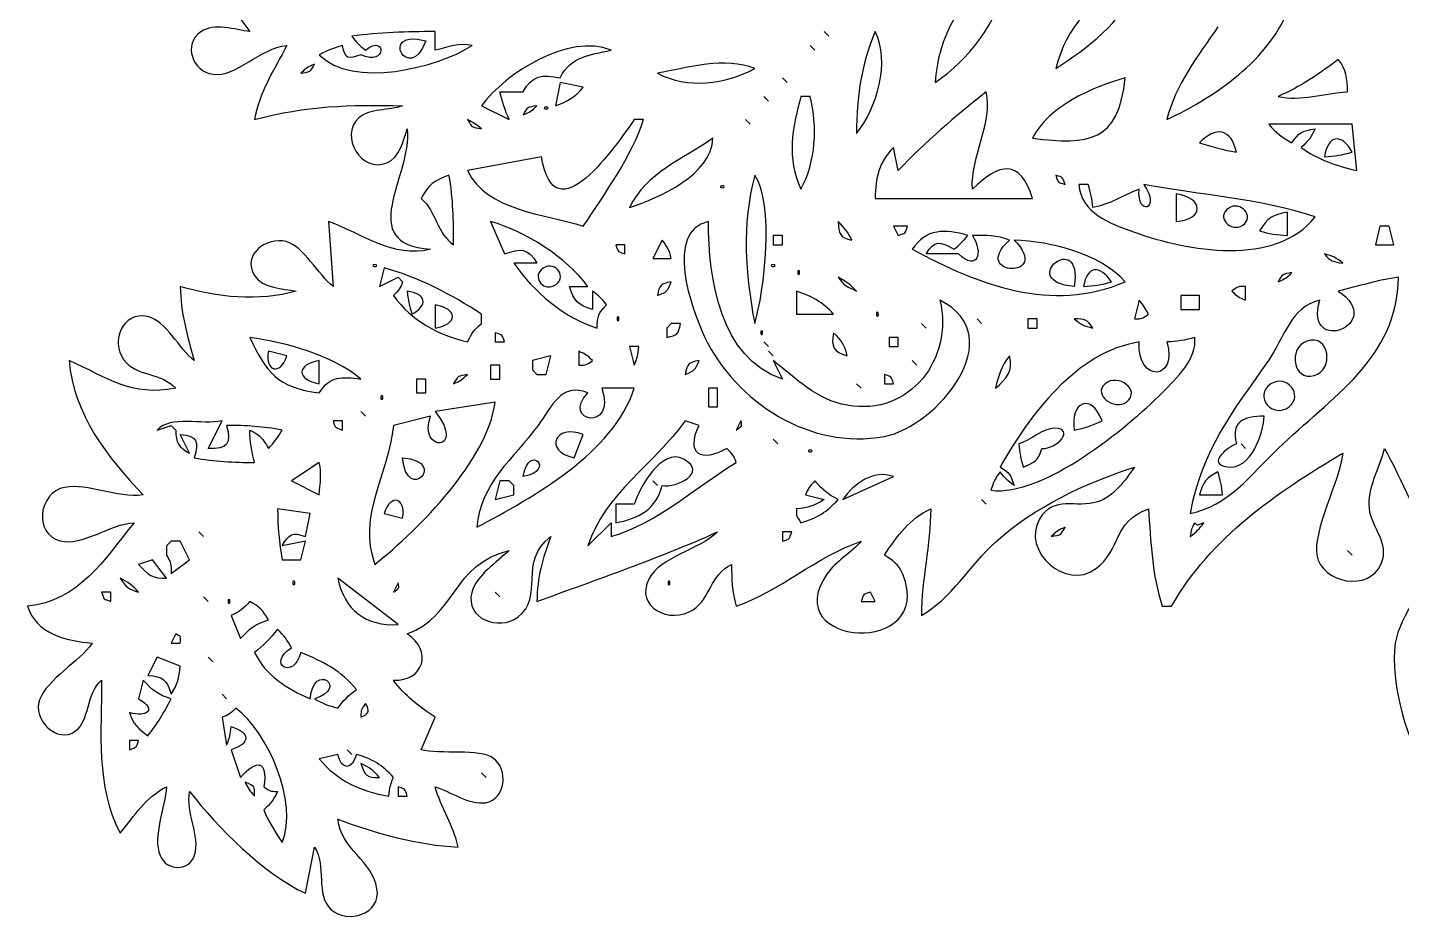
# Model space of a CAD drawing. Extents: x 0 to 166, y 0 to 199.
# Drawn here: x 0 to 83.7, y -0.5 to 54.2 of the extents above; entities that cross this region are included whole.
import ezdxf

# ---------------------------------------------------------------- set-up
doc = ezdxf.new("R2010")
doc.units = 0
doc.layers.get('0').update_dxf_attribs({"linetype": 'CONTINUOUS'})

msp = doc.modelspace()

# ---------------------------------------------------------------- linework, layer by layer
at = {"color": 1}
for points in [[(24.835556, 52.775556), (24.835556, 53.904444)], [(48.542222, 53.904444), (48.824444, 53.622222), (48.542222, 53.904444)], [(24.271111, 53.34), (24.271111, 53.34)], [(47.695556, 53.057778), (47.977778, 52.775556), (47.695556, 53.057778)], [(38.382222, 51.364444), (38.382222, 51.364444)], [(46.002222, 51.082222), (46.284444, 50.8), (46.002222, 51.082222)], [(28.786667, 50.235556), (30.197778, 50.235556)], [(32.455556, 50.8), (32.173333, 49.388889)], [(33.866667, 50.517778), (32.455556, 50.8)], [(44.873333, 49.953333), (45.155556, 49.671111), (44.873333, 49.953333)], [(47.695556, 49.953333), (47.131111, 49.953333)], [(27.657778, 49.388889), (29.351111, 48.542222)], [(37.535556, 48.542222), (36.971111, 48.542222)], [(43.744444, 48.542222), (44.026667, 48.26), (43.744444, 48.542222)], [(80.997778, 45.437778), (80.715556, 48.26), (75.635556, 48.26)], [(41.768889, 47.413333), (41.768889, 47.413333)], [(31.326667, 46.284444), (26.811111, 45.437778)], [(53.057778, 45.437778), (52.775556, 46.848889)], [(79.022222, 46.284444), (79.022222, 46.284444)], [(64.628889, 44.591111), (64.064444, 44.591111)], [(51.646667, 43.744444), (61.242222, 43.744444)], [(69.991111, 44.026667), (69.991111, 42.333333)], [(69.991111, 44.026667), (69.991111, 44.026667)], [(73.196309, 43.156858), (73.196309, 43.156858)], [(76.764444, 41.486667), (76.764444, 42.897778)], [(28.222222, 42.333333), (29.068889, 40.357778)], [(52.775556, 42.051111), (53.057778, 41.486667)], [(53.622222, 42.051111), (52.775556, 42.051111)], [(82.408889, 42.051111), (82.126667, 40.922222), (83.255556, 40.922222), (82.973333, 42.051111), (82.408889, 42.051111)], [(38.664444, 41.204444), (38.1, 40.075556), (39.228889, 40.075556)], [(45.437778, 41.486667), (45.437778, 40.922222), (46.002222, 40.922222), (46.002222, 41.486667), (45.437778, 41.486667), (45.437778, 41.486667)], [(36.406667, 40.357778), (36.406667, 40.922222), (35.842222, 40.922222)], [(56.726667, 40.357778), (54.751111, 40.357778)], [(79.022222, 40.357778), (79.022222, 40.357778)], [(21.072602, 39.699353), (21.072602, 39.699353)], [(21.731111, 39.511111), (21.448889, 38.382222), (22.577778, 38.946667), (22.86, 38.664444)], [(31.044444, 39.793333), (29.633333, 39.793333)], [(31.42742, 39.487969), (31.42742, 39.487969)], [(45.343798, 39.699353), (45.343798, 39.699353)], [(46.942869, 39.322869), (46.942869, 39.322869)], [(23.142222, 38.1), (23.142222, 38.1)], [(33.02, 38.382222), (34.148889, 38.382222)], [(34.431111, 38.1), (34.431111, 36.971111)], [(46.848889, 38.1), (46.848889, 36.688889), (49.106667, 36.688889)], [(63.782222, 38.382222), (63.782222, 38.382222)], [(64.346667, 38.382222), (64.346667, 38.382222)], [(70.273333, 37.817778), (70.273333, 36.971111), (71.402222, 36.971111), (71.402222, 37.817778), (70.273333, 37.817778)], [(74.224444, 37.535556), (74.224444, 38.382222)], [(79.868889, 38.1), (79.868889, 38.1)], [(24.835556, 37.253333), (24.835556, 35.842222)], [(67.733333, 37.535556), (67.451111, 36.406667)], [(27.657778, 36.124444), (27.657778, 36.688889)], [(39.228889, 36.124444), (38.946667, 35.842222), (38.946667, 35.277778)], [(39.793333, 36.124444), (39.228889, 36.124444)], [(54.468889, 36.124444), (54.751111, 35.842222), (54.468889, 36.124444), (54.468889, 36.124444)], [(57.855556, 36.406667), (58.137778, 36.124444), (57.855556, 36.406667)], [(60.96, 36.406667), (60.96, 35.842222), (61.524444, 35.842222), (61.524444, 36.406667), (60.96, 36.406667)], [(63.782222, 36.406667), (63.782222, 36.406667)], [(28.504444, 35.56), (28.504444, 34.995556), (29.068889, 34.995556)], [(52.493333, 35.277778), (52.493333, 34.713333), (53.057778, 34.713333), (53.057778, 35.277778), (52.493333, 35.277778)], [(71.12, 35.277778), (71.12, 35.277778)], [(15.804444, 34.148889), (14.675556, 34.431111), (14.675556, 34.431111)], [(33.584444, 34.431111), (33.584444, 33.584444)], [(36.688889, 34.713333), (36.971111, 33.584444)], [(37.253333, 34.713333), (36.688889, 34.713333)], [(44.873333, 34.995556), (45.155556, 34.713333), (44.873333, 34.995556)], [(45.155556, 34.431111), (45.437778, 34.148889), (45.155556, 34.431111)], [(17.78, 32.455556), (17.78, 33.866667)], [(28.222222, 33.584444), (28.222222, 32.737778), (28.786667, 32.737778), (28.786667, 33.584444), (28.222222, 33.584444), (28.222222, 33.584444)], [(30.762222, 33.866667), (30.762222, 33.302222), (31.044444, 33.02), (31.608889, 33.02), (31.891111, 34.148889), (30.762222, 33.866667)], [(45.437778, 33.866667), (46.002222, 32.737778)], [(53.904444, 33.866667), (54.186667, 33.584444), (53.904444, 33.866667)], [(23.706667, 32.737778), (23.706667, 31.891111), (24.271111, 31.891111), (24.271111, 32.737778), (23.706667, 32.737778), (23.706667, 32.737778)], [(52.211111, 33.02), (52.211111, 32.455556), (52.775556, 32.455556)], [(17.78, 32.455556), (17.78, 32.455556)], [(36.971111, 32.173333), (34.995556, 32.173333)], [(41.486667, 32.173333), (41.486667, 31.044444), (42.051111, 31.044444), (42.051111, 32.173333), (41.486667, 32.173333)], [(50.517778, 32.455556), (50.8, 32.173333), (50.517778, 32.455556)], [(28.504444, 31.326667), (24.835556, 30.762222)], [(11.006667, 28.504444), (11.853333, 30.197778)], [(19.191111, 29.633333), (19.191111, 30.197778), (18.626667, 30.197778)], [(20.32, 30.762222), (20.602222, 30.48), (20.32, 30.762222)], [(24.553333, 30.48), (22.295556, 29.915556)], [(40.922222, 29.915556), (40.075556, 30.197778)], [(43.462222, 30.197778), (43.18, 29.633333)], [(7.902222, 29.633333), (8.748889, 29.915556), (9.031111, 29.633333)], [(9.877778, 28.222222), (9.313333, 29.351111)], [(33.302222, 27.94), (33.866667, 29.351111)], [(45.437778, 29.068889), (45.72, 28.786667), (45.437778, 29.068889), (45.437778, 29.068889)], [(73.942222, 28.786667), (74.224444, 28.504444), (73.942222, 28.786667)], [(17.78, 27.657778), (16.086667, 26.528889), (17.78, 25.682222)], [(22.86, 27.94), (22.86, 27.94)], [(49.671111, 25.4), (52.775556, 26.811111)], [(28.786667, 26.528889), (28.504444, 25.4), (29.633333, 25.682222), (29.633333, 26.246667), (29.351111, 26.528889), (28.786667, 26.528889), (28.786667, 26.528889)], [(38.1, 26.528889), (38.382222, 26.246667), (38.1, 26.528889)], [(47.977778, 26.528889), (47.977778, 26.528889)], [(36.971111, 25.117778), (35.842222, 25.117778), (35.842222, 23.988889)], [(47.413333, 25.682222), (48.542222, 25.4)], [(49.671111, 25.4), (49.671111, 25.4)], [(58.137778, 25.4), (58.42, 25.117778), (58.137778, 25.4)], [(71.402222, 25.682222), (72.813333, 25.682222)], [(16.933333, 23.142222), (17.215556, 24.553333), (15.24, 24.835556)], [(21.731111, 24.553333), (22.86, 24.271111)], [(34.148889, 22.577778), (35.56, 23.988889), (35.56, 23.142222)], [(8.748889, 22.86), (8.466667, 22.577778), (8.466667, 22.013333)], [(8.748889, 20.884444), (9.877778, 21.731111), (9.313333, 22.86), (8.748889, 22.86)], [(10.442222, 23.424444), (10.724444, 23.142222), (10.442222, 23.424444)], [(15.522222, 21.731111), (16.651111, 21.731111), (16.933333, 22.86), (15.522222, 22.577778)], [(46.002222, 23.424444), (46.002222, 22.86)], [(46.566667, 23.424444), (46.002222, 23.424444)], [(80.433333, 22.295556), (80.715556, 22.013333), (80.433333, 22.295556)], [(8.466667, 20.602222), (7.62, 21.731111), (6.773333, 21.448889)], [(22.577778, 17.78), (18.908889, 20.602222)], [(22.577778, 20.32), (22.295556, 19.755556)], [(5.08, 19.191111), (5.08, 19.755556), (4.515556, 19.755556)], [(10.724444, 19.473333), (11.006667, 19.191111), (10.724444, 19.473333)], [(28.504444, 19.755556), (28.786667, 19.473333), (28.504444, 19.755556)], [(50.8, 19.191111), (51.646667, 19.191111), (51.364444, 19.755556)], [(12.417778, 18.344444), (12.982222, 16.933333)], [(9.031111, 17.215556), (8.748889, 16.651111), (9.313333, 16.651111)], [(7.902222, 15.804444), (7.337778, 14.675556)], [(9.313333, 15.24), (7.902222, 15.804444)], [(11.006667, 15.804444), (11.288889, 15.522222), (11.006667, 15.804444)], [(7.055556, 14.393333), (6.773333, 13.264444)], [(11.853333, 13.546667), (12.135556, 13.264444), (11.853333, 13.546667)], [(11.853333, 12.135556), (12.135556, 10.442222)], [(6.208889, 10.724444), (6.208889, 10.16)], [(6.773333, 10.724444), (6.208889, 10.724444)], [(12.417778, 10.16), (12.982222, 8.466667)], [(19.473333, 10.16), (19.755556, 9.877778), (19.473333, 10.16)], [(18.908889, 9.877778), (17.78, 9.595556)], [(27.657778, 8.748889), (27.94, 8.466667), (27.657778, 8.748889)], [(22.577778, 7.902222), (22.577778, 7.337778), (23.142222, 7.337778)]]:
    msp.add_lwpolyline(points, dxfattribs=at)
at = {"color": 7}
for points in [[(18.344444, 42.333333), (18.626667, 38.382222)], [(69.144444, 18.908889), (69.708889, 18.908889)], [(23.988889, 10.16), (24.835556, 12.135556)], [(16.933333, 1.411111), (17.497778, 4.233333)]]:
    msp.add_lwpolyline(points, dxfattribs=at)
for points in [[(7.337778, 61.524444), (8.989681, 58.663276), (11.664583, 56.576242), (13.546667, 53.904444)], [(13.546667, 53.904444), (12.659473, 54.016487), (11.373499, 54.449133), (10.564594, 53.89626)], [(10.564594, 53.89626), (9.446204, 53.132002), (10.060855, 51.472818), (11.293235, 51.304049)], [(11.293235, 51.304049), (12.742362, 51.105647), (14.173144, 52.923158), (15.804444, 53.057778)], [(15.804444, 53.057778), (15.034288, 51.593891), (14.122202, 50.187578), (13.828889, 48.542222)], [(13.828889, 48.542222), (17.038235, 49.400178), (19.582666, 49.456622), (22.86, 49.388889)], [(20.197177, 48.653136), (18.96745, 47.509571), (20.341364, 45.286789), (21.902279, 45.902598)], [(22.86, 49.388889), (22.067181, 49.065462), (20.834124, 49.24552), (20.197177, 48.653136)], [(23.142222, 47.977778), (23.405902, 45.021218), (19.924466, 41.021564), (24.553333, 40.64)], [(21.902279, 45.902598), (22.670826, 46.205987), (22.904535, 47.283511), (23.142222, 47.977778)], [(24.553333, 40.64), (22.29437, 40.070758), (20.377658, 41.593347), (18.344444, 42.333333)], [(15.764171, 41.110464), (14.573137, 41.4147), (13.035816, 40.323064), (13.841081, 39.035849)], [(18.626667, 38.382222), (17.734252, 39.07028), (16.812542, 40.842353), (15.764171, 41.110464)], [(13.841081, 39.035849), (14.319702, 38.271027), (15.573276, 38.250424), (16.368889, 38.1)], [(16.368889, 38.1), (14.159286, 37.446938), (11.481139, 37.705736), (9.313333, 38.382222)], [(9.313333, 38.382222), (9.326682, 36.791053), (9.728369, 35.387562), (10.16, 33.866667)], [(7.309245, 36.550036), (5.80342, 36.866124), (5.037102, 35.037324), (5.85501, 33.931013)], [(10.16, 33.866667), (9.221893, 34.563473), (8.467372, 36.30676), (7.309245, 36.550036)], [(9.031111, 32.173333), (6.280319, 31.664487), (4.927346, 32.809462), (2.54, 33.866667)], [(2.54, 33.866667), (2.808478, 30.58414), (4.850328, 27.986567), (7.055556, 25.682222)], [(5.85501, 33.931013), (6.65257, 32.85236), (8.118207, 33.183124), (9.031111, 32.173333)], [(81.764858, 24.846562), (81.640398, 26.062093), (82.377844, 27.356647), (82.691111, 28.504444)], [(82.691111, 28.504444), (83.581522, 26.814498), (85.075889, 23.951636), (85.35162, 22.093767)], [(69.708889, 18.908889), (72.131767, 23.120773), (76.073282, 25.817407), (80.151111, 28.222222)], [(80.151111, 28.222222), (79.931824, 26.487684), (78.307636, 23.487098), (78.564176, 22.025469)], [(58.984444, 22.810893), (61.406758, 24.972998), (64.388718, 26.377336), (67.451111, 27.375556)], [(67.451111, 27.375556), (66.875096, 26.559087), (66.192682, 25.585984), (65.193333, 25.256349)], [(2.263222, 26.141398), (0.690499, 25.851556), (0.333259, 23.329618), (1.992105, 22.883424)], [(7.055556, 25.682222), (5.38274, 25.462653), (3.737977, 26.41346), (2.263222, 26.141398)], [(65.193333, 25.256349), (63.94196, 24.843458), (62.497547, 25.679118), (61.657371, 24.207611)], [(52.211111, 22.013333), (53.014316, 23.189071), (53.721847, 24.2189), (55.033333, 24.835556)], [(55.033333, 24.835556), (55.031922, 22.637609), (54.474816, 20.538158), (54.468889, 18.344444)], [(65.082138, 21.17344), (66.657784, 22.339864), (66.093904, 24.013442), (68.297778, 24.835556)], [(68.297778, 24.835556), (68.452718, 22.872982), (68.510856, 20.780587), (69.144444, 18.908889)], [(82.480573, 21.479651), (83.033164, 22.810329), (81.890164, 23.625951), (81.764858, 24.846562)], [(6.491111, 23.988889), (4.688925, 21.753124), (3.089854, 19.180669), (0, 18.908889)], [(1.992105, 22.883424), (3.330025, 22.523309), (5.044807, 23.92172), (6.491111, 23.988889)], [(61.657371, 24.207611), (60.541182, 22.252376), (63.277044, 19.8374), (65.082138, 21.17344)], [(29.873787, 18.232684), (31.555549, 19.482647), (29.849516, 21.628382), (31.891111, 23.142222)], [(31.044444, 19.191111), (34.643624, 20.500904), (38.547887, 21.871658), (42.051111, 23.424444)], [(31.891111, 23.142222), (31.372951, 21.796869), (31.05658, 20.64004), (31.044444, 19.191111)], [(42.051111, 23.424444), (40.933511, 22.343251), (38.540549, 21.884076), (37.872529, 20.585571)], [(43.18, 18.908889), (45.872964, 19.816798), (48.003178, 21.905242), (50.8, 22.86)], [(50.8, 22.86), (50.179111, 22.127633), (49.259349, 21.64334), (48.712402, 20.855093)], [(54.468889, 18.344444), (56.24576, 19.302024), (57.463267, 21.453122), (58.984444, 22.810893)], [(23.142222, 17.215556), (26.101125, 18.261753), (25.865977, 21.467233), (29.351111, 22.295556)], [(29.351111, 22.295556), (28.614511, 21.588307), (27.342366, 20.784256), (27.073945, 19.745678)], [(53.334638, 20.853964), (53.0987, 21.437882), (52.714878, 21.69414), (52.211111, 22.013333)], [(78.564176, 22.025469), (78.871233, 20.275127), (81.768809, 19.765716), (82.480573, 21.479651)], [(85.35162, 22.093767), (85.583324, 20.533924), (83.584627, 18.345573), (83.340222, 16.651111)], [(40.551382, 18.677184), (41.644429, 19.392618), (41.567382, 20.79244), (42.897778, 21.448889)], [(42.897778, 21.448889), (42.900036, 20.554527), (42.926, 19.767127), (43.18, 18.908889)], [(37.872529, 20.585571), (36.963209, 18.818013), (39.17442, 17.775767), (40.551382, 18.677184)], [(48.712402, 20.855093), (45.627149, 16.407553), (55.388087, 15.771142), (53.334638, 20.853964)], [(27.073945, 19.745678), (26.652897, 18.116127), (28.736431, 17.387429), (29.873787, 18.232684)], [(0, 18.908889), (0.523638, 17.211322), (2.332236, 16.792504), (3.951111, 16.651111)], [(22.295556, 14.393333), (24.1716, 14.323624), (24.679035, 16.19504), (23.142222, 17.215556)], [(3.951111, 16.651111), (3.128264, 15.48384), (1.228228, 14.489007), (0.740181, 13.205742)], [(83.340222, 16.651111), (82.660067, 11.933202), (87.230091, 1.615158), (93.40342, 6.110958)], [(2.934152, 11.301024), (3.787789, 11.933484), (3.571804, 13.560496), (4.515556, 14.393333)], [(4.515556, 14.393333), (4.515556, 11.26236), (4.143841, 7.942298), (5.644444, 5.08)], [(24.835556, 12.135556), (23.85139, 12.808091), (23.006276, 13.430391), (22.295556, 14.393333)], [(0.740181, 13.205742), (0.294124, 12.032544), (1.793548, 10.456051), (2.934152, 11.301024)], [(28.38196, 9.639018), (27.562161, 10.232813), (25.130252, 9.858022), (23.988889, 10.16)], [(27.909294, 6.933071), (29.150169, 7.139658), (29.319502, 8.959709), (28.38196, 9.639018)], [(5.644444, 5.08), (6.56813, 6.177844), (7.149394, 7.212753), (8.466667, 7.902222)], [(8.466667, 7.902222), (8.41248, 6.659316), (7.595701, 4.886113), (8.076664, 3.71094)], [(10.180687, 3.733236), (10.555083, 4.905022), (9.628068, 6.32206), (9.877778, 7.62)], [(9.877778, 7.62), (11.566454, 5.422053), (14.417294, 2.584027), (16.933333, 1.411111)], [(26.246667, 4.233333), (25.950926, 5.525911), (25.203686, 6.62686), (24.835556, 7.902222)], [(24.835556, 7.902222), (25.771263, 7.62762), (26.917368, 6.768253), (27.909294, 6.933071)], [(21.295812, 1.694744), (21.014944, 3.397956), (19.091995, 4.129193), (18.908889, 5.926667)], [(18.908889, 5.926667), (21.19472, 5.064196), (23.797881, 4.338884), (26.246667, 4.233333)], [(17.497778, 4.233333), (18.225968, 3.089487), (17.541127, 1.293989), (18.47119, 0.452402)], [(8.076664, 3.71094), (8.45868, 2.777349), (9.85472, 2.713284), (10.180687, 3.733236)], [(18.47119, 0.452402), (19.510897, -0.488244), (21.554412, 0.126153), (21.295812, 1.694744)]]:
    msp.add_open_spline(points, degree=3, dxfattribs=at)
at = {"color": 1}
for points in [[(55.315556, 50.8), (57.38622, 52.259653), (59.164502, 54.453367), (59.548889, 57.008889)], [(59.548889, 57.008889), (56.817542, 56.457709), (55.433242, 53.371609), (55.315556, 50.8)], [(62.653333, 51.646667), (64.604618, 52.936987), (66.714511, 54.419782), (67.451111, 56.726667)], [(67.451111, 56.726667), (64.919013, 56.086587), (63.281842, 54.139818), (62.653333, 51.646667)], [(69.426667, 48.542222), (72.530829, 50.010624), (76.035747, 52.444791), (77.046667, 55.88)], [(24.835556, 53.904444), (23.112166, 53.904444), (21.464101, 53.838122), (19.755556, 53.622222)], [(19.755556, 53.622222), (20.06696, 53.211024), (20.191137, 53.086847), (20.602222, 52.775556)], [(20.602222, 52.775556), (21.839682, 53.821753), (21.94941, 51.735849), (20.32, 52.493333)], [(24.271111, 53.34), (21.310007, 54.128529), (23.258526, 50.593696), (24.271111, 53.34)], [(35.56, 52.775556), (32.99968, 53.819778), (29.119124, 51.368678), (27.657778, 49.388889)], [(51.646667, 53.904444), (50.787582, 51.796244), (50.517778, 49.964058), (50.517778, 47.695556)], [(50.517778, 47.695556), (51.747138, 49.218709), (52.593522, 52.083264), (51.646667, 53.904444)], [(72.531111, 54.186667), (71.309089, 52.39004), (69.94144, 50.689369), (69.426667, 48.542222)], [(19.191111, 53.057778), (18.661944, 52.903402), (18.272393, 52.744511), (17.78, 52.493333)], [(17.78, 52.493333), (19.769977, 50.401502), (24.999357, 51.69408), (27.093333, 53.057778)], [(20.32, 52.493333), (19.536833, 52.196718), (19.357086, 52.213651), (19.191111, 53.057778)], [(27.093333, 53.057778), (26.31917, 53.248842), (25.619597, 52.935011), (24.835556, 52.775556)], [(32.455556, 51.082222), (33.137687, 52.434349), (34.195738, 52.44592), (35.56, 52.775556)], [(16.651111, 51.364444), (17.241633, 51.479027), (17.221144, 51.425687), (17.497778, 51.928889)], [(17.497778, 51.928889), (17.051867, 51.735849), (16.996212, 51.7017), (16.651111, 51.364444)], [(44.308889, 51.646667), (42.529478, 52.393427), (40.209611, 51.708756), (38.382222, 51.364444)], [(79.868889, 52.211111), (78.715164, 51.324369), (77.53858, 50.531042), (76.2, 49.953333)], [(80.433333, 50.235556), (80.409909, 51.056258), (80.365318, 51.559742), (79.868889, 52.211111)], [(30.197778, 50.235556), (30.760811, 51.253813), (31.351784, 51.310258), (32.455556, 51.082222)], [(38.382222, 51.364444), (40.220336, 50.387391), (42.528349, 50.713358), (44.308889, 51.646667)], [(61.242222, 47.413333), (64.659651, 46.981533), (66.486476, 47.171469), (66.886667, 51.082222)], [(66.886667, 51.082222), (64.860593, 50.498587), (62.202342, 49.377882), (61.242222, 47.413333)], [(29.351111, 48.542222), (29.098522, 49.11852), (28.917618, 49.622569), (28.786667, 50.235556)], [(32.173333, 49.388889), (32.946904, 49.651638), (33.331573, 49.902251), (33.866667, 50.517778)], [(58.42, 50.235556), (56.513307, 48.72228), (54.727969, 47.213802), (53.057778, 45.437778)], [(57.573333, 44.308889), (57.452824, 46.28642), (58.844462, 48.376558), (58.42, 50.235556)], [(76.2, 49.953333), (77.531242, 49.633858), (79.062016, 50.176571), (80.433333, 50.235556)], [(47.131111, 49.953333), (46.594324, 48.042971), (46.240982, 46.158856), (47.131111, 44.308889)], [(47.131111, 44.308889), (48.04664, 46.018591), (48.138362, 48.093489), (47.695556, 49.953333)], [(30.197778, 48.824444), (30.643689, 49.017484), (30.699287, 49.051633), (31.044444, 49.388889)], [(31.044444, 49.388889), (30.454036, 49.274307), (30.474356, 49.327647), (30.197778, 48.824444)], [(31.514909, 49.294909), (31.38932, 49.16932), (31.687347, 49.185124), (31.702869, 49.200647)], [(31.702869, 49.200647), (31.828458, 49.326236), (31.530431, 49.310431), (31.514909, 49.294909)], [(26.811111, 48.542222), (27.087745, 48.03902), (27.067256, 48.09236), (27.657778, 47.977778)], [(27.657778, 47.977778), (27.336242, 48.264233), (27.202948, 48.347207), (26.811111, 48.542222)], [(36.971111, 48.542222), (35.867058, 46.973349), (32.0929, 41.363336), (31.326667, 46.284444)], [(33.866667, 42.051111), (35.16884, 44.025256), (36.818147, 46.290371), (37.535556, 48.542222)], [(73.66, 46.566667), (73.346733, 48.002331), (72.40016, 48.149087), (71.402222, 47.131111)], [(75.635556, 48.26), (76.088804, 47.719827), (76.42098, 47.459336), (77.046667, 47.131111)], [(77.046667, 47.131111), (77.45476, 47.775424), (77.698882, 47.859809), (78.457778, 47.977778)], [(78.457778, 47.977778), (78.193618, 47.427727), (78.064924, 47.258111), (77.611111, 46.848889)], [(80.715556, 46.566667), (80.065598, 47.737607), (79.243202, 47.604398), (79.022222, 46.284444)], [(41.768889, 47.413333), (39.939524, 46.110596), (37.696704, 45.323478), (36.688889, 43.18)], [(36.688889, 43.18), (38.533776, 43.808227), (41.652613, 45.15104), (41.768889, 47.413333)], [(71.402222, 47.131111), (72.156602, 46.89094), (72.876833, 46.682378), (73.66, 46.566667)], [(52.775556, 46.848889), (51.863978, 45.935336), (51.6763, 45.010493), (51.646667, 43.744444)], [(61.242222, 43.744444), (60.456233, 46.197238), (59.216713, 45.8978), (57.573333, 44.308889)], [(77.611111, 46.848889), (78.597196, 46.10354), (79.800027, 45.721693), (80.997778, 45.437778)], [(79.022222, 46.284444), (79.644522, 46.310973), (80.121196, 46.384916), (80.715556, 46.566667)], [(26.811111, 45.437778), (27.997206, 42.955633), (31.479913, 42.827504), (33.866667, 42.051111)], [(25.682222, 45.155556), (24.805245, 44.85132), (24.416992, 44.567969), (23.988889, 43.744444)], [(25.964444, 40.922222), (25.964444, 42.361556), (25.945677, 43.736542), (25.682222, 45.155556)], [(42.239353, 44.497131), (42.113764, 44.371542), (42.411791, 44.387347), (42.427313, 44.402869)], [(42.427313, 44.402869), (42.552902, 44.528458), (42.254876, 44.512653), (42.239353, 44.497131)], [(44.308889, 45.155556), (43.51528, 42.088082), (43.728076, 39.20744), (44.308889, 36.124444)], [(44.308889, 36.124444), (44.906636, 38.068109), (45.525831, 43.445289), (44.308889, 45.155556)], [(62.653333, 45.155556), (62.807144, 44.694122), (62.756344, 44.744922), (63.217778, 44.591111)], [(63.217778, 44.591111), (63.063967, 45.052544), (63.114767, 45.001744), (62.653333, 45.155556)], [(64.064444, 44.591111), (64.140927, 42.876611), (66.002747, 42.201536), (67.451111, 41.683658)], [(64.911111, 43.18), (64.86144, 43.710013), (64.787498, 44.082829), (64.628889, 44.591111)], [(68.015556, 44.591111), (69.113682, 43.08856), (67.581498, 42.581407), (67.733333, 44.308889)], [(78.457778, 42.615556), (74.962738, 43.752347), (71.575507, 43.930147), (68.015556, 44.591111)], [(23.988889, 43.744444), (24.936168, 42.908502), (24.943054, 41.581776), (25.964444, 40.922222)], [(67.733333, 44.308889), (66.770956, 43.912649), (65.940658, 43.384047), (64.911111, 43.18)], [(69.991111, 42.333333), (71.743147, 42.473316), (71.663278, 43.759402), (69.991111, 44.026667)], [(74.050031, 42.116869), (74.802436, 42.639827), (73.911178, 43.612364), (73.196309, 43.156858)], [(73.196309, 43.156858), (72.369398, 42.629949), (73.330647, 41.617053), (74.050031, 42.116869)], [(76.764444, 42.897778), (75.868107, 42.75582), (75.54214, 42.543589), (75.071111, 41.768889)], [(34.148889, 38.382222), (32.754993, 40.199451), (30.421862, 41.698333), (28.222222, 42.333333)], [(41.486667, 42.333333), (38.765762, 41.739538), (40.453169, 36.996229), (41.278387, 35.277778)], [(46.002222, 32.737778), (42.170773, 34.040233), (41.516018, 38.803016), (41.486667, 42.333333)], [(49.388889, 42.333333), (49.448438, 41.560327), (49.474402, 41.367569), (50.235556, 41.204444)], [(50.235556, 41.204444), (49.966033, 41.703131), (49.793596, 41.940198), (49.388889, 42.333333)], [(53.057778, 41.486667), (53.519211, 41.640478), (53.468411, 41.589678), (53.622222, 42.051111)], [(57.291111, 41.486667), (55.891007, 41.900404), (54.771431, 41.908589), (53.904444, 40.64)], [(63.782222, 38.382222), (64.338764, 41.971524), (60.166673, 38.658236), (63.782222, 38.382222)], [(67.451111, 41.683658), (70.659978, 40.536707), (76.030667, 39.544413), (78.457778, 42.615556)], [(39.228889, 40.075556), (39.084673, 40.626453), (39.02202, 40.768976), (38.664444, 41.204444)], [(54.751111, 40.357778), (55.272376, 41.23182), (55.598907, 41.13784), (56.444444, 40.64)], [(56.444444, 40.64), (56.802867, 40.914602), (57.016791, 41.128244), (57.291111, 41.486667)], [(57.573333, 41.486667), (58.255747, 40.44188), (57.902687, 39.243282), (56.726667, 40.357778)], [(60.113333, 41.204444), (62.532824, 38.80612), (57.37352, 38.972067), (59.831111, 41.204444)], [(59.831111, 41.204444), (59.093664, 41.514324), (58.373716, 41.484691), (57.573333, 41.486667)], [(66.886667, 38.664444), (65.260784, 40.419302), (62.444207, 41.102844), (60.113333, 41.204444)], [(75.071111, 41.768889), (75.665471, 41.587138), (76.142144, 41.513196), (76.764444, 41.486667)], [(29.068889, 40.357778), (30.057513, 40.707169), (30.508504, 40.733698), (31.044444, 39.793333)], [(35.842222, 40.922222), (35.996033, 40.460789), (35.945233, 40.511589), (36.406667, 40.357778)], [(53.904444, 40.64), (57.954616, 38.486644), (62.366596, 36.719651), (66.886667, 38.664444)], [(79.022222, 40.357778), (79.393062, 39.901142), (79.551953, 39.879976), (80.151111, 39.793333)], [(80.151111, 39.793333), (79.715642, 40.150909), (79.57312, 40.213562), (79.022222, 40.357778)], [(21.072602, 39.699353), (20.947154, 39.573764), (21.245068, 39.589569), (21.260731, 39.605091)], [(21.260731, 39.605091), (21.386179, 39.73068), (21.088265, 39.714876), (21.072602, 39.699353)], [(27.657778, 36.688889), (25.830191, 37.89426), (23.849697, 38.931709), (21.731111, 39.511111)], [(29.633333, 39.793333), (30.875676, 38.030856), (32.637024, 36.503751), (34.713333, 35.842222)], [(31.42742, 39.487969), (30.710011, 39.029922), (31.365049, 38.073189), (32.083869, 38.430482)], [(32.083869, 38.430482), (32.944364, 38.858331), (32.225544, 39.99738), (31.42742, 39.487969)], [(45.343798, 39.699353), (45.218209, 39.573764), (45.516236, 39.589569), (45.531758, 39.605091)], [(45.531758, 39.605091), (45.657347, 39.73068), (45.35932, 39.714876), (45.343798, 39.699353)], [(47.037131, 39.134909), (47.052653, 39.150431), (47.068458, 39.448458), (46.942869, 39.322869)], [(66.04, 38.664444), (65.350249, 39.700764), (64.570469, 39.664358), (64.346667, 38.382222)], [(22.86, 38.664444), (22.726763, 38.264818), (22.630356, 38.152493), (22.295556, 37.817778)], [(38.382222, 37.817778), (38.981662, 38.071496), (38.975171, 38.065004), (39.228889, 38.664444)], [(39.228889, 38.664444), (38.561716, 38.528413), (38.518253, 38.484951), (38.382222, 37.817778)], [(46.942869, 39.322869), (46.927347, 39.307347), (46.911542, 39.00932), (47.037131, 39.134909)], [(49.388889, 38.946667), (49.733764, 38.457576), (49.955873, 38.339607), (50.517778, 38.1)], [(50.517778, 38.1), (50.124642, 38.504707), (49.887576, 38.677144), (49.388889, 38.946667)], [(64.346667, 38.382222), (64.968967, 38.408751), (65.44564, 38.482693), (66.04, 38.664444)], [(76.2, 38.664444), (76.645911, 38.857484), (76.701509, 38.891633), (77.046667, 39.228889)], [(77.046667, 39.228889), (76.456258, 39.114307), (76.476578, 39.167647), (76.2, 38.664444)], [(76.2, 28.507549), (79.417051, 31.612276), (83.496291, 33.998747), (83.537778, 38.946667)], [(83.537778, 38.946667), (82.284711, 38.777898), (81.098249, 38.38194), (79.868889, 38.1)], [(22.295556, 37.817778), (23.427775, 36.284182), (24.972574, 35.432436), (26.811111, 34.995556)], [(23.142222, 38.1), (23.191865, 37.569987), (23.265892, 37.197171), (23.424444, 36.688889)], [(23.424444, 36.688889), (24.453003, 37.279862), (24.278223, 37.901033), (23.142222, 38.1)], [(34.431111, 36.971111), (33.548602, 37.234707), (33.283596, 37.499713), (33.02, 38.382222)], [(35.277778, 37.253333), (34.966487, 37.664531), (34.842309, 37.788709), (34.431111, 38.1)], [(49.106667, 36.688889), (48.446549, 37.445527), (47.794333, 37.769236), (46.848889, 38.1)], [(74.224444, 38.382222), (73.717291, 38.382222), (73.795184, 38.378271), (73.377778, 38.1)], [(73.377778, 38.1), (73.722936, 37.762744), (73.778533, 37.728596), (74.224444, 37.535556)], [(79.868889, 38.1), (82.874273, 36.079289), (77.742909, 34.098089), (78.74, 37.535556)], [(24.835556, 35.842222), (26.244296, 36.077031), (26.244296, 37.018524), (24.835556, 37.253333)], [(34.713333, 35.842222), (34.720953, 36.570356), (34.777962, 36.727836), (35.277778, 37.253333)], [(55.597778, 37.535556), (56.440211, 33.99536), (53.789016, 30.469558), (49.953333, 31.137296)], [(51.834909, 36.594909), (51.850431, 36.610431), (51.866236, 36.908458), (51.740647, 36.782869)], [(52.211111, 29.243584), (55.406431, 29.841331), (59.993107, 35.338456), (55.597778, 37.535556)], [(68.297778, 36.688889), (68.102762, 37.080613), (68.019789, 37.214104), (67.733333, 37.535556)], [(78.74, 37.535556), (76.979216, 37.154838), (76.558987, 35.232622), (75.609309, 33.8709)], [(26.811111, 34.995556), (27.075186, 35.545607), (27.204077, 35.715222), (27.657778, 36.124444)], [(35.936202, 36.500647), (35.92068, 36.485124), (35.904876, 36.187098), (36.030464, 36.312687)], [(36.030464, 36.312687), (36.045987, 36.328209), (36.061791, 36.626236), (35.936202, 36.500647)], [(38.946667, 35.277778), (39.61384, 35.413809), (39.657302, 35.457271), (39.793333, 36.124444)], [(51.740647, 36.782869), (51.725124, 36.767347), (51.70932, 36.46932), (51.834909, 36.594909)], [(63.782222, 36.406667), (64.217691, 36.049091), (64.360213, 35.986438), (64.911111, 35.842222)], [(64.911111, 35.842222), (64.534627, 36.379009), (64.441776, 36.397071), (63.782222, 36.406667)], [(67.451111, 36.406667), (67.958264, 36.406667), (67.880371, 36.410618), (68.297778, 36.688889)], [(13.546667, 35.277778), (14.564981, 33.102409), (15.214431, 32.238244), (17.78, 31.891111)], [(20.32, 32.737778), (18.554841, 34.194891), (15.785479, 34.948424), (13.546667, 35.277778)], [(29.068889, 34.995556), (28.915078, 35.456989), (28.965878, 35.406189), (28.504444, 35.56)], [(41.278387, 35.277778), (43.180564, 31.317353), (47.69866, 28.399458), (52.211111, 29.243584)], [(44.685091, 35.65398), (44.669569, 35.638458), (44.653764, 35.340431), (44.779353, 35.46602)], [(44.779353, 35.46602), (44.794876, 35.481542), (44.81068, 35.779569), (44.685091, 35.65398)], [(49.106667, 35.56), (48.967249, 34.674669), (49.096507, 34.431111), (49.953333, 34.148889)], [(49.953333, 34.148889), (49.769607, 34.835818), (49.625956, 35.075424), (49.106667, 35.56)], [(69.133438, 31.902118), (69.999013, 32.767976), (71.297236, 33.9852), (71.12, 35.277778)], [(71.12, 35.277778), (70.52564, 35.096027), (70.048967, 35.022084), (69.426667, 34.995556)], [(78.398793, 32.950009), (79.621944, 33.286136), (79.361453, 35.530649), (77.952318, 35.037607)], [(14.675556, 34.431111), (14.481076, 33.170142), (15.400613, 32.933922), (15.804444, 34.148889)], [(34.431111, 33.866667), (34.085953, 34.203922), (34.030356, 34.238071), (33.584444, 34.431111)], [(36.971111, 33.584444), (37.163869, 34.009471), (37.204227, 34.237789), (37.253333, 34.713333)], [(67.733333, 34.995556), (63.95974, 34.427724), (61.017291, 30.516689), (59.266667, 27.375556)], [(69.426667, 34.995556), (70.132787, 32.621784), (67.605204, 32.491116), (67.733333, 34.995556)], [(77.952318, 35.037607), (76.79182, 34.631489), (77.106498, 32.594409), (78.398793, 32.950009)], [(17.78, 33.866667), (16.37126, 33.631858), (16.37126, 32.690364), (17.78, 32.455556)], [(33.584444, 33.584444), (34.091598, 33.584444), (34.013704, 33.588396), (34.431111, 33.866667)], [(40.075556, 33.02), (40.674996, 33.273718), (40.668504, 33.267227), (40.922222, 33.866667)], [(40.922222, 33.866667), (40.255049, 33.730636), (40.211587, 33.687173), (40.075556, 33.02)], [(49.953333, 31.137296), (48.064138, 31.466084), (46.872313, 32.745116), (45.437778, 33.866667)], [(59.831111, 34.148889), (59.343713, 33.508527), (59.157164, 32.960169), (58.984444, 32.173333)], [(58.984444, 32.173333), (59.66206, 32.770233), (60.071, 33.240133), (59.831111, 34.148889)], [(75.609309, 33.8709), (73.392171, 30.691949), (71.604293, 28.503598), (70.837778, 24.553333)], [(17.78, 31.891111), (18.452846, 32.977384), (19.128853, 32.874656), (20.32, 32.737778)], [(25.964444, 32.455556), (26.410356, 32.648596), (26.46601, 32.682744), (26.811111, 33.02)], [(26.811111, 33.02), (26.220589, 32.905418), (26.241079, 32.958758), (25.964444, 32.455556)], [(52.775556, 32.455556), (52.621744, 32.916989), (52.672544, 32.866189), (52.211111, 33.02)], [(66.954118, 31.33852), (67.903513, 32.070887), (66.430031, 33.108618), (65.662104, 32.447653)], [(76.876204, 31.053476), (77.784113, 31.77286), (76.702073, 33.06826), (75.760862, 32.442573)], [(21.637046, 31.514909), (21.65271, 31.530431), (21.668401, 31.828458), (21.542954, 31.702869)], [(27.375556, 23.706667), (30.813869, 25.536878), (35.718609, 28.250727), (36.971111, 32.173333)], [(34.148889, 31.891111), (32.500429, 32.558284), (31.956869, 31.061096), (31.111049, 29.915556)], [(34.995556, 32.173333), (35.939307, 29.473596), (32.439469, 30.146696), (34.148889, 31.891111)], [(58.702222, 25.964444), (61.905727, 25.549296), (66.991653, 29.760333), (69.133438, 31.902118)], [(65.475556, 30.197778), (64.834347, 31.93542), (63.501693, 31.337109), (63.782222, 29.633333)], [(65.662104, 32.447653), (64.8716, 31.767216), (66.260133, 30.803144), (66.954118, 31.33852)], [(75.760862, 32.442573), (74.643827, 31.699482), (75.890967, 30.272567), (76.876204, 31.053476)], [(21.166667, 21.448889), (23.926207, 23.674211), (27.958514, 27.697853), (28.504444, 31.326667)], [(21.542954, 31.702869), (21.52729, 31.687347), (21.511599, 31.38932), (21.637046, 31.514909)], [(11.853333, 30.197778), (10.65561, 29.915838), (8.707938, 30.54096), (7.902222, 29.633333)], [(18.626667, 30.197778), (18.780506, 29.736344), (18.729621, 29.787144), (19.191111, 29.633333)], [(24.835556, 30.762222), (26.823811, 28.311404), (23.756846, 28.215731), (24.553333, 30.48)], [(40.075556, 30.197778), (38.213171, 27.55392), (35.170533, 25.784387), (34.148889, 22.577778)], [(43.18, 29.633333), (43.536447, 29.907371), (43.572853, 29.829196), (43.462222, 30.197778)], [(63.782222, 29.633333), (64.431616, 29.745376), (64.8843, 29.90342), (65.475556, 30.197778)], [(73.113336, 27.385433), (74.557467, 27.192393), (75.319467, 29.445656), (75.353333, 30.48)], [(75.353333, 30.48), (74.062167, 30.437667), (73.341089, 30.188464), (73.66, 28.786667)], [(9.031111, 29.633333), (9.059474, 28.813478), (9.165562, 28.627211), (9.877778, 28.222222)], [(9.313333, 29.351111), (10.377452, 29.310471), (10.444311, 28.90012), (10.16, 27.94)], [(12.135556, 29.915556), (12.450741, 28.794287), (12.163213, 28.466344), (11.006667, 28.504444)], [(15.522222, 29.633333), (14.383173, 29.844718), (13.292864, 29.914709), (12.135556, 29.915556)], [(13.828889, 27.657778), (13.655858, 28.338216), (13.542913, 28.930882), (13.546667, 29.633333)], [(13.546667, 29.633333), (14.181356, 29.307649), (14.350012, 29.139162), (14.675556, 28.504444)], [(14.675556, 28.504444), (15.035135, 28.882904), (15.251486, 29.182624), (15.522222, 29.633333)], [(22.295556, 29.915556), (22.038451, 26.970849), (20.057816, 24.431696), (21.166667, 21.448889)], [(31.111049, 29.915556), (29.583098, 27.845738), (27.615501, 26.434062), (27.375556, 23.706667)], [(33.866667, 29.351111), (32.130436, 30.064287), (31.418107, 28.35148), (33.302222, 27.94)], [(42.615556, 28.504444), (41.044424, 27.633789), (40.084022, 28.152513), (40.922222, 29.915556)], [(62.59576, 29.737756), (61.878069, 29.750738), (61.093209, 28.990431), (60.395556, 28.786667)], [(61.806667, 28.504444), (62.730662, 28.468602), (63.849673, 29.714896), (62.59576, 29.737756)], [(30.197778, 26.811111), (32.26054, 27.154858), (30.541524, 28.873873), (30.197778, 26.811111)], [(39.982704, 27.85872), (38.648922, 28.589958), (37.257284, 26.088058), (36.971111, 25.117778)], [(43.18, 27.657778), (43.046791, 28.057404), (42.950271, 28.169729), (42.615556, 28.504444)], [(60.395556, 28.786667), (60.445227, 28.256653), (60.519169, 27.883838), (60.677778, 27.375556)], [(60.677778, 27.375556), (61.377971, 27.662576), (61.598951, 27.781391), (61.806667, 28.504444)], [(70.837778, 24.553333), (73.146638, 24.985416), (74.563393, 26.927951), (76.2, 28.507549)], [(73.66, 28.786667), (73.164136, 28.634549), (71.799027, 27.561258), (73.113336, 27.385433)], [(10.16, 27.94), (11.393114, 27.711118), (12.576866, 27.657778), (13.828889, 27.657778)], [(17.78, 25.682222), (17.829699, 26.36774), (17.939625, 26.997378), (17.78, 27.657778)], [(22.86, 27.94), (23.082589, 25.083629), (25.716512, 27.717327), (22.86, 27.94)], [(35.56, 23.142222), (38.368676, 23.968569), (40.715071, 26.142527), (43.18, 27.657778)], [(38.664444, 26.246667), (39.562476, 26.096807), (41.47566, 27.040276), (39.982704, 27.85872)], [(47.601576, 28.410464), (47.475987, 28.284876), (47.774013, 28.30068), (47.789536, 28.316202)], [(47.789536, 28.316202), (47.915124, 28.441791), (47.617098, 28.425987), (47.601576, 28.410464)], [(52.775556, 26.811111), (51.459553, 27.209327), (50.443271, 26.416564), (49.671111, 25.4)], [(59.266667, 27.093333), (58.961584, 26.681853), (58.861396, 26.458898), (58.702222, 25.964444)], [(59.266667, 27.375556), (59.840989, 27.029551), (59.923116, 26.894931), (60.113333, 26.246667)], [(60.113333, 26.246667), (59.702136, 26.557958), (59.577958, 26.682136), (59.266667, 27.093333)], [(72.531111, 27.093333), (71.812291, 26.705842), (71.631387, 26.467364), (71.402222, 25.682222)], [(72.813333, 25.682222), (72.763662, 26.212236), (72.68972, 26.585051), (72.531111, 27.093333)], [(35.842222, 23.988889), (37.196889, 24.19858), (38.363313, 24.860391), (38.664444, 26.246667)], [(47.977778, 26.528889), (47.643062, 26.194173), (47.546542, 26.081849), (47.413333, 25.682222)], [(49.388889, 25.4), (48.782676, 25.7048), (48.432438, 26.023147), (47.977778, 26.528889)], [(22.86, 24.271111), (23.054479, 25.53208), (22.134943, 25.7683), (21.731111, 24.553333)], [(48.542222, 25.4), (47.905811, 25.009404), (47.588876, 24.882969), (46.848889, 24.835556)], [(47.131111, 23.988889), (48.104496, 24.278167), (48.726796, 24.629533), (49.388889, 25.4)], [(15.24, 24.835556), (15.242935, 23.773553), (15.328336, 22.775333), (15.522222, 21.731111)], [(46.848889, 24.835556), (46.848889, 24.328402), (46.85284, 24.406296), (47.131111, 23.988889)], [(62.371111, 23.142222), (62.96152, 23.256804), (62.9412, 23.203464), (63.217778, 23.706667)], [(63.217778, 23.706667), (62.771867, 23.513627), (62.716269, 23.479478), (62.371111, 23.142222)], [(70.837778, 23.142222), (71.248976, 23.453513), (71.373153, 23.577691), (71.684444, 23.988889)], [(71.12, 23.988889), (70.926678, 23.636676), (70.908616, 23.552009), (70.837778, 23.142222)], [(71.684444, 23.988889), (71.149069, 23.810524), (71.340133, 23.768756), (71.12, 23.988889)], [(15.522222, 22.577778), (15.927747, 23.29688), (16.147006, 23.437427), (16.933333, 23.142222)], [(46.002222, 22.86), (46.463656, 23.013811), (46.412856, 22.963011), (46.566667, 23.424444)], [(8.466667, 22.013333), (8.764552, 21.526782), (8.758992, 21.471184), (8.748889, 20.884444)], [(6.773333, 21.448889), (7.333968, 20.83562), (7.639502, 20.563558), (8.466667, 20.602222)], [(5.644444, 20.602222), (6.010374, 20.060356), (6.149904, 19.948596), (6.773333, 19.755556)], [(6.773333, 19.755556), (6.40303, 20.167318), (6.143724, 20.364309), (5.644444, 20.602222)], [(16.180731, 20.41398), (16.165068, 20.398458), (16.149376, 20.100431), (16.274824, 20.22602)], [(16.274824, 20.22602), (16.290488, 20.241542), (16.306179, 20.539569), (16.180731, 20.41398)], [(18.908889, 20.602222), (19.299964, 18.665049), (20.630501, 17.664571), (22.577778, 17.78)], [(22.295556, 19.755556), (22.651918, 20.029593), (22.688381, 19.951418), (22.577778, 20.32)], [(39.040647, 20.41398), (39.025124, 20.398458), (39.00932, 20.100431), (39.134909, 20.22602)], [(39.134909, 20.22602), (39.150431, 20.241542), (39.166236, 20.539569), (39.040647, 20.41398)], [(4.515556, 19.755556), (4.669395, 19.294122), (4.61851, 19.344922), (5.08, 19.191111)], [(12.22962, 19.285091), (12.213957, 19.269569), (12.198265, 18.971542), (12.323713, 19.097131)], [(12.323713, 19.097131), (12.339376, 19.112653), (12.355068, 19.41068), (12.22962, 19.285091)], [(51.364444, 19.755556), (50.903011, 19.601744), (50.953811, 19.652544), (50.8, 19.191111)], [(13.546667, 19.191111), (13.137501, 18.737298), (12.967716, 18.608604), (12.417778, 18.344444)], [(14.675556, 18.062222), (14.349476, 18.664202), (14.144413, 18.847364), (13.546667, 19.191111)], [(12.982222, 16.933333), (13.52327, 17.52854), (13.901364, 17.838702), (14.675556, 18.062222)], [(9.313333, 16.651111), (9.313333, 17.174069), (9.397915, 17.032111), (9.031111, 17.215556)], [(15.24, 17.497778), (14.805321, 16.92402), (14.396692, 16.533707), (13.828889, 16.086667)], [(16.086667, 16.368889), (15.817116, 16.867576), (15.644594, 17.104642), (15.24, 17.497778)], [(13.828889, 16.086667), (14.518442, 14.672451), (15.800606, 13.882793), (17.215556, 13.264444)], [(16.651111, 16.086667), (16.218888, 14.352411), (14.510851, 15.370669), (16.086667, 16.368889)], [(20.037778, 13.828889), (19.142371, 14.969913), (17.974423, 15.535487), (16.651111, 16.086667)], [(8.748889, 13.546667), (9.148516, 14.122964), (9.241395, 14.537549), (9.313333, 15.24)], [(17.215556, 13.264444), (17.441954, 15.563709), (19.609844, 13.912144), (17.497778, 13.264444)], [(8.748889, 13.264444), (7.974697, 13.487964), (7.596604, 13.798127), (7.055556, 14.393333)], [(7.337778, 14.675556), (8.255169, 14.637738), (8.481258, 14.42212), (8.748889, 13.546667)], [(18.908889, 12.7), (19.284329, 13.194736), (19.543183, 13.453533), (20.037778, 13.828889)], [(6.773333, 13.264444), (7.925788, 12.589651), (7.274758, 12.116364), (6.208889, 12.417778)], [(7.337778, 11.006667), (7.893135, 11.734236), (8.357249, 12.437533), (8.748889, 13.264444)], [(12.7, 12.7), (12.3652, 12.365284), (12.253016, 12.268764), (11.853333, 12.135556)], [(15.522222, 4.515556), (16.526143, 6.976816), (14.659638, 11.186442), (12.7, 12.7)], [(17.497778, 13.264444), (17.975636, 12.964724), (18.355846, 12.835467), (18.908889, 12.7)], [(20.602222, 12.982222), (20.324036, 12.564816), (20.32, 12.642709), (20.32, 12.135556)], [(20.32, 12.135556), (20.818489, 12.411851), (20.871886, 12.480431), (20.602222, 12.982222)], [(6.208889, 12.417778), (6.436191, 11.720971), (6.742232, 11.435927), (7.337778, 11.006667)], [(12.135556, 10.442222), (12.328313, 10.867249), (12.368643, 11.095567), (12.417778, 11.571111)], [(12.417778, 11.571111), (13.590496, 11.206762), (13.590496, 10.524349), (12.417778, 10.16)], [(6.208889, 10.16), (6.670379, 10.313811), (6.619494, 10.263011), (6.773333, 10.724444)], [(12.982222, 8.466667), (13.941524, 9.586524), (14.679986, 9.532338), (14.393333, 7.902222)], [(17.78, 9.595556), (18.871692, 8.278142), (20.333462, 7.58952), (22.013333, 7.337778)], [(20.037778, 9.877778), (19.819902, 8.909756), (19.106303, 8.890564), (18.908889, 9.877778)], [(22.295556, 8.466667), (21.633575, 9.237133), (21.011078, 9.5885), (20.037778, 9.877778)], [(20.32, 9.313333), (20.564489, 8.566009), (20.66719, 8.443242), (21.448889, 8.466667)], [(21.448889, 8.466667), (21.039723, 8.92048), (20.86991, 9.049173), (20.32, 9.313333)], [(22.013333, 7.337778), (22.060239, 7.848318), (22.098508, 7.986042), (22.295556, 8.466667)], [(13.264444, 8.184444), (13.459545, 7.79272), (13.54232, 7.659229), (13.828889, 7.337778)], [(13.828889, 7.337778), (13.842323, 7.995356), (13.886321, 7.903916), (13.264444, 8.184444)], [(14.393333, 7.902222), (14.810599, 7.623951), (14.732903, 7.62), (15.24, 7.62)], [(15.24, 7.62), (14.975925, 7.069949), (14.847034, 6.900333), (14.393333, 6.491111)], [(23.142222, 7.337778), (22.988383, 7.799211), (23.039268, 7.748411), (22.577778, 7.902222)], [(14.393333, 6.491111), (14.696242, 5.762696), (15.071203, 5.165513), (15.522222, 4.515556)]]:
    msp.add_open_spline(points, degree=3, dxfattribs=at)

doc.saveas('drawing.dxf')
